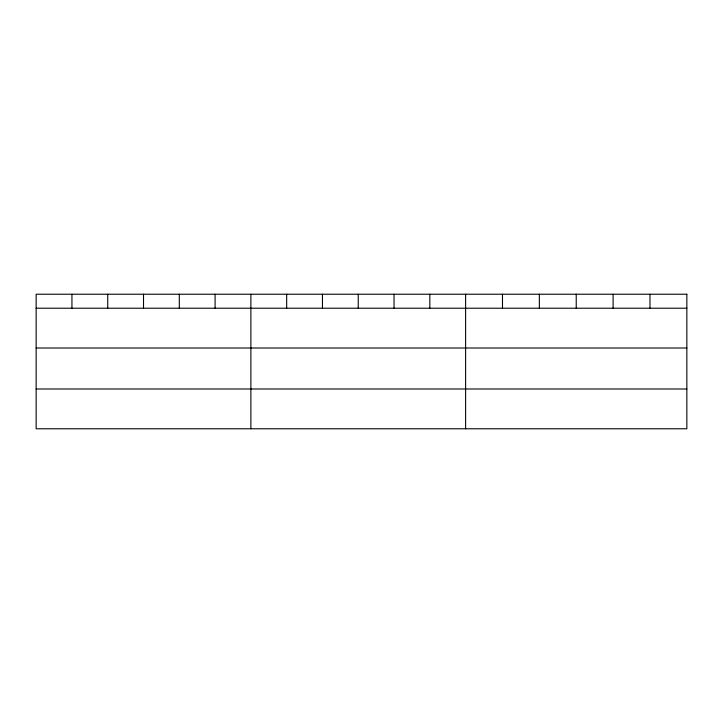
<?xml version="1.0" encoding="UTF-8"?>
<svg xmlns="http://www.w3.org/2000/svg" width="723" height="723" viewBox="0 0 723 723"><rect width="100%" height="100%" fill="white"/><g stroke="black" fill="none" stroke-linecap="round" stroke-linejoin="round"><path stroke-width="1.08" d="M36.15 308.215L686.85 308.215M36.15 348.007L686.85 348.007M36.15 388.992L686.85 388.992M649.977 294.225L649.977 308.215M613.104 294.225L613.104 308.215M576.231 294.225L576.231 308.215M539.358 294.225L539.358 308.215M502.485 294.225L502.485 308.215M465.612 294.225L465.612 428.775M429.824 294.225L429.824 308.215M394.035 294.225L394.035 308.215M358.247 294.225L358.247 308.215M322.458 294.225L322.458 308.215M286.67 294.225L286.67 308.215M250.881 294.225L250.881 428.775M215.093 294.225L215.093 308.215M179.304 294.225L179.304 308.215M143.516 294.225L143.516 308.215M107.727 294.225L107.727 308.215M71.939 294.225L71.939 308.215M686.85 294.225L36.15 294.225L36.15 428.775L686.85 428.775L686.85 294.225"/></g></svg>
